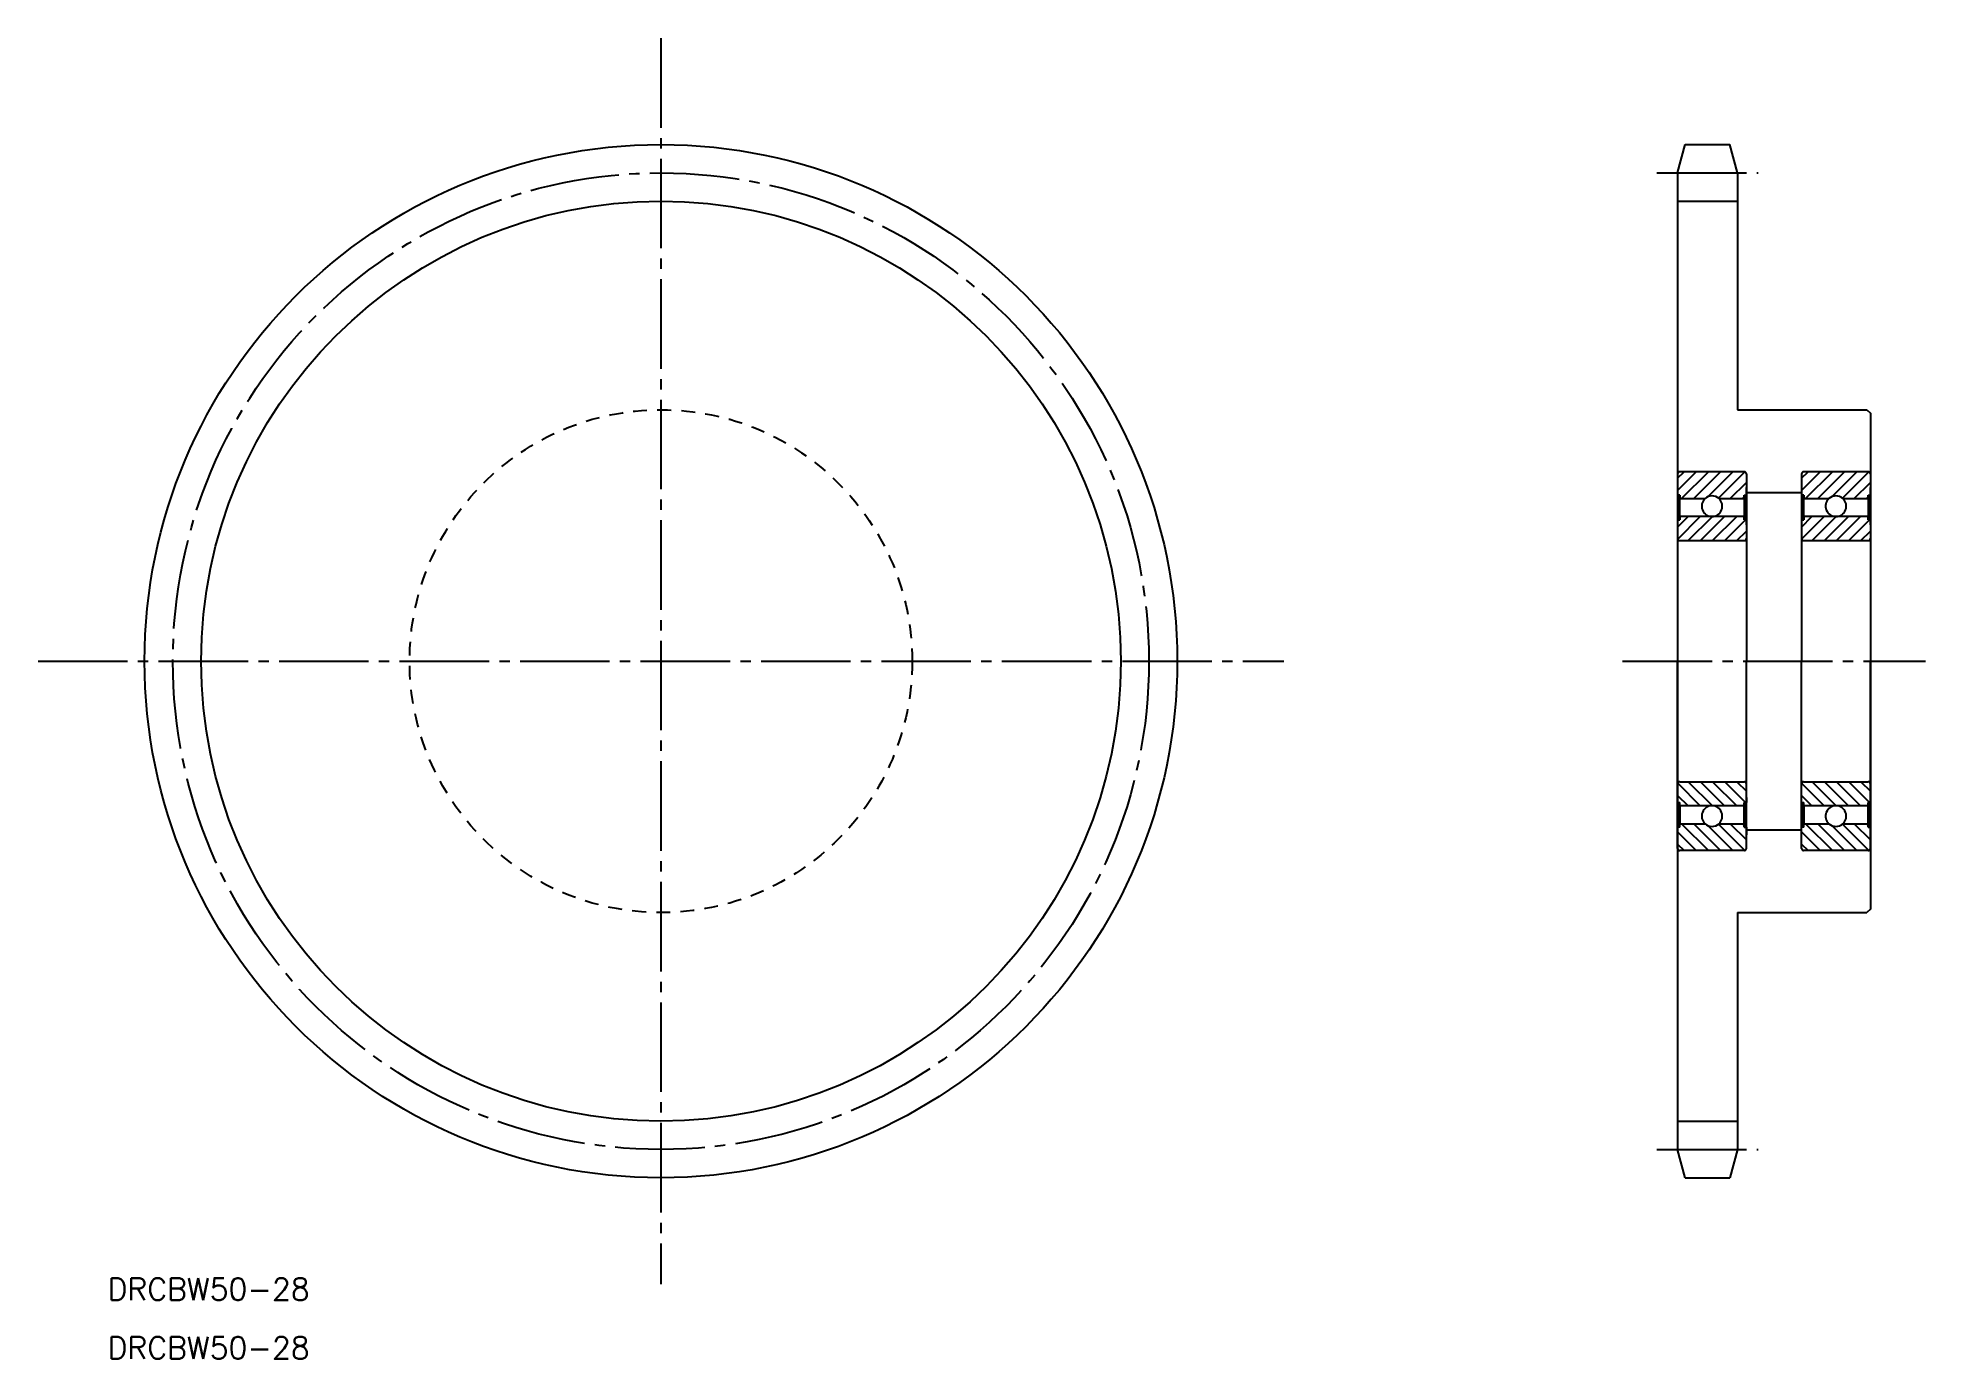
# Model space of a CAD drawing. Extents: x 12 to 289, y 439 to 631.
import ezdxf

# ---------------------------------------------------------------- set-up
doc = ezdxf.new("R2010")
doc.units = 0
doc.linetypes.add('CENTER', pattern=[17.5, 13, -1.5, 1.5, -1.5])
doc.linetypes.add('DASHED', pattern=[3.5, 2, -1.5])
doc.layers.get('0').update_dxf_attribs({"linetype": 'CONTINUOUS'})
doc.layers.add('CENTER', color=1, linetype='CENTER')
doc.layers.add('SIZE', color=7, linetype='CONTINUOUS')
doc.styles.get("Standard").update_dxf_attribs({"font": 'txt.shx', "bigfont": '@extfont2.shx'})

# ---------------------------------------------------------------- blocks, each defined once
blk = doc.blocks.new('*X45')
at = {"color": 0, "linetype": 'CONTINUOUS'}
for p, q in [((268.05, 565), (270.76, 567.71)), ((268.05, 566.76), (269, 567.71)), ((268.63, 563.81), (272.53, 567.71)), ((270.4, 563.81), (274.3, 567.71)), ((272.44, 564.08), (276.07, 567.71)), ((274, 563.87), (277.83, 567.7)), ((275.7, 563.81), (278.05, 566.16)), ((277.47, 563.81), (277.73, 564.07)), ((277.98, 564.32), (278.05, 564.39)), ((268.05, 559.69), (269.57, 561.21)), ((268.06, 557.93), (271.34, 561.21)), ((269.6, 557.71), (273.1, 561.21)), ((271.37, 557.71), (274.87, 561.21)), ((273.14, 557.71), (276.64, 561.21)), ((274.91, 557.71), (277.91, 560.71)), ((276.67, 557.71), (278.05, 559.09))]:
    blk.add_line(p, q, dxfattribs=at)
blk = doc.blocks.new('*X46')
at = {"color": 0, "linetype": 'CONTINUOUS'}
for p, q in [((268.05, 520.73), (269.57, 519.21)), ((268.06, 522.48), (271.34, 519.21)), ((269.6, 522.71), (273.1, 519.21)), ((271.37, 522.71), (274.87, 519.21)), ((273.14, 522.71), (276.64, 519.21)), ((274.91, 522.71), (277.91, 519.71)), ((276.67, 522.71), (278.05, 521.33)), ((268.05, 515.42), (270.76, 512.71)), ((268.63, 516.61), (272.53, 512.71)), ((270.4, 516.61), (274.3, 512.71)), ((272.44, 516.34), (276.07, 512.71)), ((274, 516.55), (277.83, 512.72)), ((275.7, 516.61), (278.05, 514.26)), ((277.47, 516.61), (277.73, 516.35)), ((277.98, 516.1), (278.05, 516.03)), ((268.05, 513.65), (269, 512.71))]:
    blk.add_line(p, q, dxfattribs=at)
blk = doc.blocks.new('*X47')
at = {"color": 0, "linetype": 'CONTINUOUS'}
for p, q in [((250.05, 565), (252.76, 567.71)), ((250.05, 566.76), (251, 567.71)), ((250.63, 563.81), (254.53, 567.71)), ((252.4, 563.81), (256.3, 567.71)), ((254.44, 564.08), (258.07, 567.71)), ((256, 563.87), (259.83, 567.7)), ((257.7, 563.81), (260.05, 566.16)), ((259.47, 563.81), (259.73, 564.07)), ((259.98, 564.32), (260.05, 564.39)), ((250.05, 559.69), (251.57, 561.21)), ((250.06, 557.93), (253.34, 561.21)), ((251.6, 557.71), (255.1, 561.21)), ((253.37, 557.71), (256.87, 561.21)), ((255.14, 557.71), (258.64, 561.21)), ((256.91, 557.71), (259.91, 560.71)), ((258.67, 557.71), (260.05, 559.09))]:
    blk.add_line(p, q, dxfattribs=at)
blk = doc.blocks.new('*X48')
at = {"color": 0, "linetype": 'CONTINUOUS'}
for p, q in [((250.05, 520.73), (251.57, 519.21)), ((250.06, 522.48), (253.34, 519.21)), ((251.6, 522.71), (255.1, 519.21)), ((253.37, 522.71), (256.87, 519.21)), ((255.14, 522.71), (258.64, 519.21)), ((256.91, 522.71), (259.91, 519.71)), ((258.67, 522.71), (260.05, 521.33)), ((250.05, 515.42), (252.76, 512.71)), ((250.63, 516.61), (254.53, 512.71)), ((252.4, 516.61), (256.3, 512.71)), ((254.44, 516.34), (258.07, 512.71)), ((256, 516.55), (259.83, 512.72)), ((257.7, 516.61), (260.05, 514.26)), ((259.47, 516.61), (259.73, 516.35)), ((259.98, 516.1), (260.05, 516.03)), ((250.05, 513.65), (251, 512.71))]:
    blk.add_line(p, q, dxfattribs=at)

msp = doc.modelspace()

# ---------------------------------------------------------------- linework, layer by layer
at = {"color": 7, "linetype": 'CONTINUOUS'}
for p, q in [((250.05, 611.1), (251.15, 615.21)), ((251.15, 615.21), (257.65, 615.21)), ((258.75, 611.1), (257.65, 615.21)), ((250.05, 611.1), (250.05, 469.31)), ((258.75, 611.1), (258.75, 576.71)), ((250.05, 607), (258.75, 607)), ((258.75, 576.71), (277.55, 576.71)), ((277.55, 576.71), (278.05, 576.21)), ((278.05, 576.21), (278.05, 504.21)), ((250.05, 567.41), (250.05, 540.21)), ((250.05, 565.41), (250.05, 564.32)), ((259.75, 567.71), (250.35, 567.71)), ((260.05, 567.41), (260.05, 540.21)), ((260.05, 564.32), (260.05, 565.41)), ((268.05, 567.41), (268.05, 540.21)), ((268.05, 565.41), (268.05, 564.32)), ((277.75, 567.71), (268.35, 567.71)), ((278.05, 567.41), (278.05, 540.21)), ((278.05, 564.32), (278.05, 565.41)), ((250.37, 564.32), (250.05, 564.32)), ((250.05, 564.32), (250.05, 560.71)), ((250.13, 560.71), (250.13, 564.32)), ((250.13, 564.32), (250.37, 560.71)), ((250.37, 564.32), (250.13, 560.71)), ((250.37, 564.32), (250.37, 563.81)), ((250.37, 561.21), (250.37, 563.81)), ((250.37, 563.81), (254.03, 563.81)), ((256.07, 563.81), (259.73, 563.81)), ((259.73, 563.81), (259.73, 564.32)), ((259.73, 564.32), (260.05, 564.32)), ((259.73, 564.32), (259.97, 560.71)), ((259.97, 564.32), (259.73, 560.71)), ((259.73, 563.81), (259.73, 561.21)), ((259.97, 564.32), (259.97, 560.71)), ((260.05, 564.71), (268.05, 564.71)), ((260.05, 564.32), (260.05, 560.71)), ((268.37, 564.32), (268.05, 564.32)), ((268.05, 564.32), (268.05, 560.71)), ((268.13, 560.71), (268.13, 564.32)), ((268.13, 564.32), (268.37, 560.71)), ((268.37, 564.32), (268.13, 560.71)), ((268.37, 564.32), (268.37, 563.81)), ((268.37, 561.21), (268.37, 563.81)), ((268.37, 563.81), (272.03, 563.81)), ((274.07, 563.81), (277.73, 563.81)), ((277.73, 563.81), (277.73, 564.32)), ((277.73, 564.32), (278.05, 564.32)), ((277.73, 564.32), (277.97, 560.71)), ((277.97, 564.32), (277.73, 560.71)), ((277.73, 563.81), (277.73, 561.21)), ((277.97, 564.32), (277.97, 560.71)), ((278.05, 564.32), (278.05, 560.71)), ((250.05, 560.71), (250.05, 560.01)), ((250.05, 560.71), (250.37, 560.71)), ((250.37, 561.21), (250.37, 560.71)), ((255.05, 561.21), (250.37, 561.21)), ((259.73, 561.21), (255.05, 561.21)), ((259.73, 560.71), (259.73, 561.21)), ((259.73, 560.71), (260.05, 560.71)), ((260.05, 560.01), (260.05, 560.71)), ((268.05, 560.71), (268.05, 560.01)), ((268.05, 560.71), (268.37, 560.71)), ((268.37, 561.21), (268.37, 560.71)), ((273.05, 561.21), (268.37, 561.21)), ((277.73, 561.21), (273.05, 561.21)), ((277.73, 560.71), (277.73, 561.21)), ((277.73, 560.71), (278.05, 560.71)), ((278.05, 560.01), (278.05, 560.71)), ((250.35, 557.71), (259.75, 557.71)), ((268.35, 557.71), (277.75, 557.71)), ((250.05, 513.01), (250.05, 540.21)), ((260.05, 513.01), (260.05, 540.21)), ((268.05, 513.01), (268.05, 540.21)), ((278.05, 513.01), (278.05, 540.21)), ((250.35, 522.71), (259.75, 522.71)), ((268.35, 522.71), (277.75, 522.71)), ((250.05, 519.71), (250.05, 520.41)), ((250.05, 516.1), (250.05, 519.71)), ((250.05, 519.71), (250.37, 519.71)), ((250.13, 519.71), (250.13, 516.1)), ((250.13, 516.1), (250.37, 519.71)), ((250.37, 516.1), (250.13, 519.71)), ((250.37, 519.21), (250.37, 519.71)), ((250.37, 519.21), (250.37, 516.61)), ((255.05, 519.21), (250.37, 519.21)), ((259.73, 519.21), (255.05, 519.21)), ((259.73, 519.71), (259.73, 519.21)), ((259.73, 519.71), (260.05, 519.71)), ((259.73, 516.1), (259.97, 519.71)), ((259.97, 516.1), (259.73, 519.71)), ((259.73, 516.61), (259.73, 519.21)), ((259.97, 516.1), (259.97, 519.71)), ((260.05, 520.41), (260.05, 519.71)), ((260.05, 516.1), (260.05, 519.71)), ((268.05, 519.71), (268.05, 520.41)), ((268.05, 516.1), (268.05, 519.71)), ((268.05, 519.71), (268.37, 519.71)), ((268.13, 519.71), (268.13, 516.1)), ((268.13, 516.1), (268.37, 519.71)), ((268.37, 516.1), (268.13, 519.71)), ((268.37, 519.21), (268.37, 519.71)), ((268.37, 519.21), (268.37, 516.61)), ((273.05, 519.21), (268.37, 519.21)), ((277.73, 519.21), (273.05, 519.21)), ((277.73, 519.71), (277.73, 519.21)), ((277.73, 519.71), (278.05, 519.71)), ((277.73, 516.1), (277.97, 519.71)), ((277.97, 516.1), (277.73, 519.71)), ((277.73, 516.61), (277.73, 519.21)), ((277.97, 516.1), (277.97, 519.71)), ((278.05, 520.41), (278.05, 519.71)), ((278.05, 516.1), (278.05, 519.71)), ((250.05, 515.01), (250.05, 516.1)), ((250.37, 516.1), (250.05, 516.1)), ((250.37, 516.1), (250.37, 516.61)), ((250.37, 516.61), (254.03, 516.61)), ((256.07, 516.61), (259.73, 516.61)), ((259.73, 516.61), (259.73, 516.1)), ((259.73, 516.1), (260.05, 516.1)), ((260.05, 516.1), (260.05, 515.01)), ((260.05, 515.71), (268.05, 515.71)), ((268.05, 515.01), (268.05, 516.1)), ((268.37, 516.1), (268.05, 516.1)), ((268.37, 516.1), (268.37, 516.61)), ((268.37, 516.61), (272.03, 516.61)), ((274.07, 516.61), (277.73, 516.61)), ((277.73, 516.61), (277.73, 516.1)), ((277.73, 516.1), (278.05, 516.1)), ((278.05, 516.1), (278.05, 515.01)), ((259.75, 512.71), (250.35, 512.71)), ((277.75, 512.71), (268.35, 512.71)), ((278.05, 504.21), (277.55, 503.71)), ((258.75, 503.71), (277.55, 503.71)), ((258.75, 503.71), (258.75, 469.31)), ((263.45, 503.71), (263.45, 503.71)), ((268.15, 503.71), (268.15, 503.71)), ((250.05, 473.42), (258.75, 473.42)), ((251.15, 465.21), (250.05, 469.31)), ((258.75, 469.31), (257.65, 465.21)), ((251.15, 465.21), (257.65, 465.21))]:
    msp.add_line(p, q, dxfattribs=at)
msp.add_circle((102.37, 540.21), 75, dxfattribs=at)
at = {"color": 3, "linetype": 'CONTINUOUS'}
msp.add_circle((102.37, 540.21), 66.79, dxfattribs=at)
at = {"color": 3, "linetype": 'DASHED'}
msp.add_circle((102.37, 540.21), 36.5, dxfattribs=at)
at = {"color": 7, "linetype": 'CONTINUOUS'}
for centre, radius, start, end in [((250.35, 567.41), 0.3, 90, 180), ((259.75, 567.41), 0.3, 0, 90), ((268.35, 567.41), 0.3, 90, 180), ((277.75, 567.41), 0.3, 0, 90), ((255.05, 562.71), 1.5, 132.8334, 270), ((255.05, 562.71), 1.5, 47.1666, 132.8334), ((255.05, 562.71), 1.5, 270, 47.1666), ((273.05, 562.71), 1.5, 132.8334, 270), ((273.05, 562.71), 1.5, 47.1666, 132.8334), ((273.05, 562.71), 1.5, 270, 47.1666), ((251.55, 542.21), 19.32, 79.5625, 79.5625), ((269.55, 542.21), 19.32, 79.5625, 79.5625), ((251.55, 538.21), 19.32, 280.4375, 280.4375), ((250.35, 558.01), 0.3, 180, 270), ((269.55, 538.21), 19.32, 280.4375, 280.4375), ((259.75, 558.01), 0.3, 270, 0), ((268.35, 558.01), 0.3, 180, 270), ((277.75, 558.01), 0.3, 270, 0), ((250.35, 522.41), 0.3, 90, 180), ((259.75, 522.41), 0.3, 0, 90), ((268.35, 522.41), 0.3, 90, 180), ((277.75, 522.41), 0.3, 0, 90), ((255.05, 517.71), 1.5, 90, 227.1666), ((255.05, 517.71), 1.5, 312.8334, 90), ((273.05, 517.71), 1.5, 90, 227.1666), ((273.05, 517.71), 1.5, 312.8334, 90), ((255.05, 517.71), 1.5, 227.1666, 312.8334), ((273.05, 517.71), 1.5, 227.1666, 312.8334), ((250.35, 513.01), 0.3, 180, 270), ((259.75, 513.01), 0.3, 270, 0), ((268.35, 513.01), 0.3, 180, 270), ((277.75, 513.01), 0.3, 270, 0)]:
    msp.add_arc(centre, radius, start, end, dxfattribs=at)
at = {"layer": 'CENTER', "color": 1, "linetype": 'CENTER'}
for p, q in [((102.37, 630.67), (102.37, 449.75)), ((247.05, 611.1), (261.75, 611.1)), ((11.91, 540.21), (192.83, 540.21)), ((242.05, 540.21), (286.05, 540.21)), ((247.05, 469.31), (261.75, 469.31))]:
    msp.add_line(p, q, dxfattribs=at)
msp.add_circle((102.37, 540.21), 70.89, dxfattribs=at)

# ---------------------------------------------------------------- block references
at = {"layer": 'SIZE', "color": 7, "linetype": 'CONTINUOUS'}
for name in ['*X47', '*X45', '*X48', '*X46']:
    msp.add_blockref(name, (0, 0), dxfattribs=at)

# ---------------------------------------------------------------- texts
at = {"color": 7, "linetype": 'CONTINUOUS'}
for p in [(22.01, 447.43), (22.01, 438.91)]:
    msp.add_text('DRCBW50-28', height=3.2, dxfattribs=at).set_placement(p)

doc.saveas('drawing.dxf')
